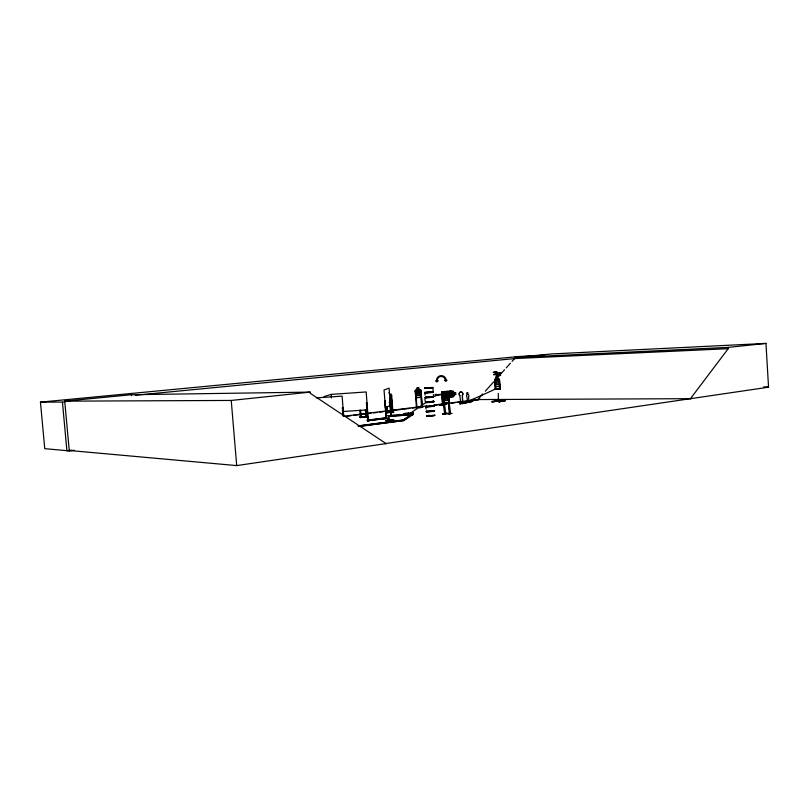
<?xml version="1.0" encoding="UTF-8"?>
<svg xmlns="http://www.w3.org/2000/svg" width="809" height="809" viewBox="0 0 809 809"><rect width="100%" height="100%" fill="white"/><g stroke="black" fill="none" stroke-linecap="round" stroke-linejoin="round"><path stroke-width="1.21" d="M436.627 394.762C449.41 393.022 433.624 396.835 436.718 394.792M426.383 402.134L428.183 401.942M461.706 401.931L461.039 402.073M457.398 402.457L461.696 401.82L461.231 402.043M461.312 401.83L461.595 401.83M467.015 392.941L467.026 394.661A1.294 1.203 77.6 0 0 466.935 396.693L467.541 401.628L468.765 401.567L468.623 396.612A1.294 1.203 77.6 0 0 468.229 394.6L467.642 392.618M495.553 401.355C488.98 400.081 515.687 401.911 495.209 400.87M495.179 401.416L501.661 401.355L501.893 400.768M443.736 400.738L444.444 402.882L448.621 402.751L449.035 400.576M392.031 400.111L391.485 402.174L389.129 402.265M417.07 389.766L415.189 390.595L416.322 397.664L420.862 397.35L421.378 395.379M492.398 401.931L492.469 401.355L492.003 402.033L498.192 401.001L498.142 400.344L498.051 400.92M442.715 413.834L446.568 413.166L442.472 414.168M446.517 413.49L442.462 414.208M466.935 393.113L467.673 392.608M359.732 417.009L361.067 417.444L360.44 410.143L360.905 417.666L359.752 417.242M386.985 412.529L386.085 412.994L387.278 412.165M416.028 407.645L416.625 406.967M442.038 404.935L442.574 404.54M442.29 404.874L442.836 404.237M442.836 404.5L442.301 404.631M499.719 384.568L499.052 386.55L495.856 386.662L494.926 384.76L495.037 378.915L498.769 378.764L499.345 379.381L500.296 389.25L495.31 389.442L494.774 379.583L495.543 389.422M390.262 395.004L389.645 394.863M389.948 400.253L390.828 398.564L390.535 394.792L389.483 394.185L390.848 394.023L391.617 394.681L392.962 412.337L386.914 412.752L387.511 412.084M450.067 413.086L449.389 413.126L449.895 413.763L448.641 394.711L447.913 393.973L443.797 394.195L443.261 394.923L444.697 413.884L450.178 413.723L448.813 396.026L448.186 396.066L449.44 413.763M494.623 372.585L500.943 373.07L493.601 374.698L500.67 375.214L496.2 376.428M690.451 398.685L728.211 348.689L728.14 347.395L765.961 343.41L768.55 387.198L385.509 443.565L386.075 443.595L310.201 393.255L310.11 392.102L131.473 394.731L64.72 401.153L69.271 450.886L74.286 450.259M472.689 401.315L459.755 403.792L460.675 402.366M460.341 403.762L459.866 402.518L460.463 402.376M461.949 403.671L472.729 401.304L470.14 401.264M462.313 403.661L463.193 402.245L463.264 403.266L459.947 403.529M465.61 402.457L469.159 401.274L469.21 401.942L464.063 402.528L465.347 402.437L464.75 402.225M459.785 403.802L466.368 402.548M471.222 401.476L466.904 402.285L472.567 401.031M466.935 402.285L471.283 401.375M467.946 402.215L468.472 402.184M468.674 401.901L468.775 401.355L468.421 401.871M472.446 401.325L462.182 403.539M496.261 374.709L498.9 374.709M444.485 391.526L444.02 393.558L442.038 393.629L442.179 395.54L444.161 395.338M444.515 391.596L444.03 393.548L444.596 392.547L448.156 392.304L449.764 393.154L449.895 394.944L448.429 396.006M482.791 393.963L477.775 399.555L691.068 398.685M485.309 391.172L493.672 381.858M497.019 378.127L504.553 369.743M506.232 367.883L510.418 363.221M512.087 361.36L514.605 358.569L728.211 348.689M448.085 397.027L453.414 396.693L453.95 394.731M444.92 391.971L445.081 394.145L444.212 394.903L444.505 398.968L445.526 400.677L447.185 400.617L447.953 398.847L446.639 391.829L446.76 394.013L448.54 394.752M499.881 375.629L499.871 375.002M440.318 404.672L446.143 404.267L440.339 404.662M422.298 407.24L422.864 406.826L421.995 406.988M443.554 404.207L442.988 404.904L442.867 404.227M443.312 404.874L443.858 404.47M422.844 406.816L422.055 407.24M421.974 407.291L422.591 406.826M421.034 391.354L420.478 391.404L421.6 407.139L422.874 406.856M443.514 404.187L442.614 404.763L441.845 394.216M421.57 406.725L417.019 407.028M445.557 404.409L439.742 405.046M451.675 396.784L451.644 396.238L448.055 396.501M410.992 412.812L425.807 402.538M419.001 389.635L420.983 390.181L422.258 407.089C419.649 409.182 415.017 405.976 416.938 407.443L415.806 391.718L415.27 391.758M416.645 406.957L416.089 407.696M434.645 396.552L436.607 395.237M442.139 397.401L442.705 397.32L442.149 397.482M451.25 391.06L451.291 391.586L441.724 392.193M403.489 415.179L403.418 414.198L404.824 413.359L413.399 412.782L413.47 413.753L402.983 420.518L404.187 420.437L413.257 414.107L387.916 415.796L411.993 414.137L412.034 414.673M412.125 414.188L402.953 419.992L404.146 419.911L413.257 414.107M499.871 374.992L498.819 374.719M403.418 414.198L412.074 413.611L413.399 412.782M407.21 413.672L408.585 412.843M442.29 391.728L443.039 404.854L443.615 404.46M443.241 404.722L442.644 404.763L441.694 391.677L452.989 390.939L453.809 392.81L455.73 392.678L455.861 394.6L453.879 394.671L453.313 395.672L449.743 395.925M394.337 415.381L387.966 415.816M389.331 418.263L382.748 418.708L389.351 417.919M390.949 415.057L390.99 415.684M390.636 416.109L390.595 415.573L390.454 416.21L413.288 414.592M492.044 401.942L498.111 400.839M392.628 412.509L393.74 412.074L392.547 412.56L391.121 395.955L391.637 395.925M392.547 412.56L393.71 412.034M392.284 412.378L391.091 395.965M393.376 411.751L392.557 412.246M392.244 411.953L387.531 412.256M368.348 420.933L369.379 420.377L367.974 420.973L366.457 402.852L367.023 402.831M385.984 418.475L384.942 400.738L386.298 418.405L368.024 420.771L367.215 420.195L385.964 417.889L367.974 420.215L368.014 420.882L369.106 420.367M367.751 420.104C368.56 420.781 367.357 420.538 369.389 420.397M368.408 420.033L368.328 420.72L366.174 391.95L330.881 394.408M387.056 406.836L387.531 412.701L387.026 406.846M386.085 412.994L387.268 412.428M465.923 402.447L463.021 402.922L465.772 402.478M385.387 407.716L390.413 405.258M389.594 398.584L390.899 415.735L389.898 398.534M445.992 392.092L447.852 391.293M499.477 373.505L500.458 373.08L499.466 372.848M450.047 396.926L451.907 396.208L451.574 391.698L449.622 391.182L451.513 391.758M426.93 416.19L434.878 415.229M426.596 415.796L426.94 416.21M426.606 416.079L432.259 415.401M434.291 410.982L426.242 411.741L434.625 410.851L434.19 410.456M426.505 411.043L434.544 410.567M427.192 412.094L426.565 411.862M426.201 411.417L426.99 411.225M426.212 411.67L427.01 411.478M434.281 406.179L425.868 406.816L426.646 406.563M425.898 406.28L434.14 405.582M433.998 406.017L425.847 406.563M426.09 409.081L425.928 407.038L426.717 406.846M470.514 401.304L469.857 401.325M432.977 401.557L433.857 401.517L432.33 401.8M430.368 402.154L425.928 402.609M426.454 402.174L425.564 402.255L425.797 401.81M426.454 402.356C424.937 402.569 424.118 397.654 425.959 397.472M323.964 396.592L331.164 394.398L331.447 397.957M425.979 396.936C424.422 396.976 435.505 398.513 433.351 394.479M432.835 387.642L433.209 391.88L424.796 392.719L433.23 392.132L432.309 392.052M493.359 372.474L496.888 371.827M494.521 372.221L493.551 372.443M433.128 391.596L425.079 392.102M425.038 395.055L425.14 392.931M432.067 388.027L432.835 387.895L431.076 388.138M431.025 387.895L432.502 387.814M430.813 387.885L426.181 388.239L432.471 387.39M431.318 388.128L424.543 388.462L426.707 388.108L424.523 388.249L426.05 387.956M424.543 388.098L425.291 387.885M467.521 402.245L466.975 401.446L467.541 401.891M462.606 402.831L462.384 395.298A1.962 1.82 78.1 0 0 462.232 392.527A1.962 1.82 78.1 0 0 459.654 392.658A1.962 1.82 78.1 0 0 459.815 395.429L460.746 402.933L462.606 402.831L462.435 395.288A1.962 1.82 78.1 0 0 462.182 392.527A1.962 1.82 78.1 0 0 459.613 392.658A1.962 1.82 78.1 0 0 459.856 395.419L459.856 395.419M467.845 402.002L463.051 402.609L466.874 402.225M465.721 402.002L465.155 402.336M468.633 401.365L469.159 401.274M460.877 403.286L460.806 401.567L461.636 401.527L461.706 403.246M460.139 403.317L462.445 403.206L462.384 402.397L463.193 402.245M461.039 401.881L461.454 401.729M434.14 415.725L434.564 415.401M426.626 415.856L427.395 415.877M366.639 416.938L360.511 417.495L360.47 416.878M360.966 416.807L360.399 416.857M366.002 409.637C369.855 423.967 364.515 412.863 366.164 416.706M498.425 400.768L498.263 393.366M433.634 401.76L430.378 402.174M433.644 402.012L432.127 402.215M433.088 401.497L433.796 401.143M498.91 401.183C511.541 400.253 499.841 399.019 498.961 401.84L499.487 401.76M498.961 401.84L505.129 400.809L504.563 400.172M492.428 401.416L498.142 400.344M425.938 397.219L425.14 397.391L433.23 396.723M426.04 397.755L425.241 397.927L433.209 397.27M449.41 413.298L445.193 413.399M448.267 414.026L452.089 413.359M445.253 413.197C443.463 413.187 446.487 413.096 445.071 413.874L443.989 396.198L445.132 413.864M493.894 374.486L496.15 374.122M444.404 402.892L448.621 402.751M443.504 396.218L443.989 396.198M448.186 396.066L449.662 413.733M428.123 415.593L427.364 415.705L430.095 415.381M434.14 415.705L431.409 416.048M443.767 394.125L445.081 394.145L444.859 391.9L446.639 391.829L444.819 391.9M69.24 450.482L236.703 465.59L386.166 443.585L385.499 443.565M499.79 389.271L499.598 388.714L499.891 389.26M495.27 388.866L500.205 388.684M495.937 388.998L499.729 388.866M495.968 389.402L495.674 388.856A116.971 14.704 -20 0 1 465.104 402.447M421.681 407.109L422.086 406.533M422.197 407.079L420.923 390.211M433.098 401.648L428.194 402.154L429.266 402.053M432.198 402.124L431.662 402.174M392.325 411.761L392.911 412.327M499.426 379.401L500.174 389.271M495.088 379.583L495.917 389.412M357.972 425.898L403.822 419.952L403.873 420.528L358.812 426.515M358.771 425.918L403.822 419.952M360.521 426.161L403.873 420.528M385.681 420.255L388.118 420.478C391.596 420.397 388.836 420.195 389.665 419.729L390.12 420.377M387.511 420.013L388.259 420.619L387.511 420.013L387.683 420.538L385.711 420.629M391.05 419.547C392.79 420.458 390.272 419.315 391.394 420.215M393.225 419.972C394.63 418.88 391.425 421.084 391.465 419.497M367.256 420.761L386.328 418.415L384.032 390.019L389.099 388.108L391.162 415.715M71.849 450.178L66.904 450.795L62.465 402.306M343.603 416.261L426.363 405.956M433.887 405.016L480.283 399.242M347.243 416.2L351.005 415.735M353.503 415.421L371.028 413.237M373.536 412.924L377.287 412.459M379.795 412.145L383.547 411.67M386.055 411.356L389.807 410.891M392.314 410.578L409.839 408.393M412.337 408.08L422.349 406.836M433.614 405.43L442.381 404.328M444.879 404.025L448.641 403.549M451.139 403.236L454.901 402.771M463.658 401.679L467.42 401.213M469.918 400.9L478.685 399.808M425.281 387.905L426.06 387.804M431.308 387.885L432.845 387.622L426.04 387.814M429.053 415.371L426.849 415.816L431.389 415.765M429.245 401.76L432.319 401.486M431.399 401.699L433.493 401.102M432.37 402.215L430.388 402.417M64.72 401.153L231.232 400.445L310.11 392.102M360.46 417.474L359.833 410.183M426.05 387.976L426.98 387.865M430.378 387.976L431.308 387.865M416.423 407.473L415.199 390.595L415.796 389.918L420.235 389.604M135.315 395.247L515.009 358.549M69.271 450.886L44.758 448.661L40.45 402.124L519.247 356.466L535.315 355.687M514.605 358.569L514.524 357.507L551.799 353.938L765.961 343.41M431.379 401.588L426.434 401.881M444.808 413.854L444.637 413.237M361.036 416.999L365.941 416.554M366.426 416.716L367.225 417.1M426.98 387.875L430.186 387.642M387.349 412.115L386.429 412.974M387.026 412.721L386.5 406.866M426.454 388.128L426.353 387.976M426.454 388.199L424.826 388.108M428.244 388.391L430.762 388.158M430.388 402.417L425.918 402.599M430.317 416.109L434.837 415.169M416.362 397.603L420.811 397.29M316.309 397.907L342.106 396.117L343.663 415.917M442.28 391.607L441.724 391.768M441.754 392.173L442.321 392.132M442.543 395.136L443.18 395.085M448.277 396.986L453.384 396.632M439.722 404.834L446.113 404.278M342.369 411.559L367.569 409.85M390.454 416.21L411.882 414.774L411.842 414.238M428.214 387.986L426.181 388.087M429.134 387.946L430.186 387.875M430.307 415.968L426.909 416.028M367.822 420.751L366.416 402.872M430.176 387.622L432.502 387.562M430.186 387.885L431.146 387.835M537.783 355.566L543.961 355.272M495.715 389.432L495.684 388.856M466.975 401.446L467.147 401.972M467.501 401.355L467.471 402.295M469.038 401.517L471.93 401.173M469.048 401.648L470.838 401.426M389.23 419.79L391.202 419.659L389.26 420.164M393.629 419.537L391.627 419.628L391.809 420.154M388.087 420.093L391.232 420.033M391.657 420.013L393.659 419.911M514.524 357.507L728.14 347.395M426.555 393.073L433.189 392.426L432.279 392.335M386.156 420.569L387.693 420.498M494.653 379.593L495.209 379.563M499.537 379.381L498.981 379.411L499.659 389.291M427.233 402.154L428.204 402.144M426.565 393.073L424.907 393.053M501.934 400.768L495.492 400.951M426.444 402.154L427.253 402.184M763.504 387.268L768.55 387.198L763.595 387.258M427.192 412.094L434.261 411.275M444.647 413.884L443.089 393.943L442.452 393.983L443.18 404.722M427.496 416.21L428.295 416.21M40.45 402.124L64.801 402.063M432.218 391.516L433.098 391.546M432.289 391.799L433.179 391.829M367.215 420.195L367.974 420.215M432.946 401.203L433.846 401.476M432.946 401.375L433.533 401.426M432.967 401.82L433.897 401.931M425.868 401.871L426.424 402.002M494.4 372.524L497.12 372.625M493.257 372.423L494.633 372.565M433.25 396.976L425.19 397.704M433.887 406.361L425.928 407.038M494.289 372.17L496.807 371.827M449.106 395.743L449.238 395.136L447.316 394.226L449.056 392.436L446.881 393.862C442.705 391.354 445.071 394.974 448.226 393.265L448.358 395.055M504.715 400.738L499.011 401.679L505.129 400.779M388.077 420.134L387.845 420.68M390.039 399.484L390.717 399.434L389.685 397.907M453.748 392.881L453.04 391.971L449.47 392.213L448.004 393.275L448.135 395.065M435.424 394.873C435.09 392.79 435.626 396.986 435.282 394.964M131.473 394.731L131.543 395.611M231.232 400.445L236.703 465.59M343.623 415.937L343.006 407.503L342.328 407.564L342.996 415.978M412.074 413.611L412.165 414.663M404.146 419.911L404.187 420.437M403.003 419.942L403.054 420.518M389.018 392.527L389.068 393.204M385.195 417.879L385.236 418.425M453.657 391.596L453.98 396.016M441.451 394.054L441.502 394.954M468.189 401.921L468.138 400.789L467.551 400.829L467.642 401.952M436.557 394.347L436.648 394.984L436.557 394.347M453.141 392.668L451.432 393.963L453.303 395.419L451.028 394.367C448.934 397.067 447.569 394.883 450.583 393.993L448.601 392.466L450.957 393.578L453.141 392.668M447.913 399.777L446.214 397.795L444.829 399.959L445.799 397.33L444.495 394.883L446.113 396.825L447.478 394.772L446.538 397.32L447.913 399.777M420.114 394.731L418.304 393.032L416.766 395.035L417.859 392.638L416.483 390.514L418.202 392.173L419.709 390.282L418.657 392.598L420.114 394.731M498.809 383.051L498.384 384.619L496.251 384.71L495.351 379.552L496.099 378.875L495.957 376.933L497.555 376.863L498.809 383.051M420.225 393.892L419.375 395.51L417.575 395.631L416.493 394.155L416.22 390.545L417.141 389.827L416.928 387.824L418.86 387.693L418.941 389.705L419.952 390.282L420.225 393.892M437.993 380.806L436.9 382.03L435.647 380.968L436.445 380.918A4.925 4.905 64.1 0 1 440.976 375.659A4.925 4.905 64.1 0 1 446.234 380.23L447.043 380.169L445.87 381.393L444.535 380.341L445.344 380.291A4.116 4.085 64.1 0 0 440.956 376.478A4.116 4.085 64.1 0 0 437.173 380.867L437.993 380.806M442.665 396.855L442.078 396.976L442.675 396.855M365.992 416.979L365.435 409.688L365.931 416.989M418.496 388.108L417.333 388.189L417.383 388.836L418.546 388.755L418.496 388.108M418.991 390.342L417.181 390.474L417.454 394.084L419.254 393.963L418.991 390.342M453.111 392.931L449.541 393.174L449.673 394.964L453.242 394.721L453.111 392.931M455.366 393.093L454.729 393.134L454.81 394.286L455.447 394.246L455.366 393.093M497.313 377.196L496.251 377.247L496.301 377.894L497.363 377.843L497.313 377.196M497.747 379.451L496.15 379.522L496.402 383.142L498 383.082L497.747 379.451M446.275 392.284L445.203 392.325L445.263 393.053L446.325 393.012L446.275 392.284M446.76 394.812L445.102 394.873L445.395 398.938L447.064 398.877L446.76 394.812"/></g></svg>
